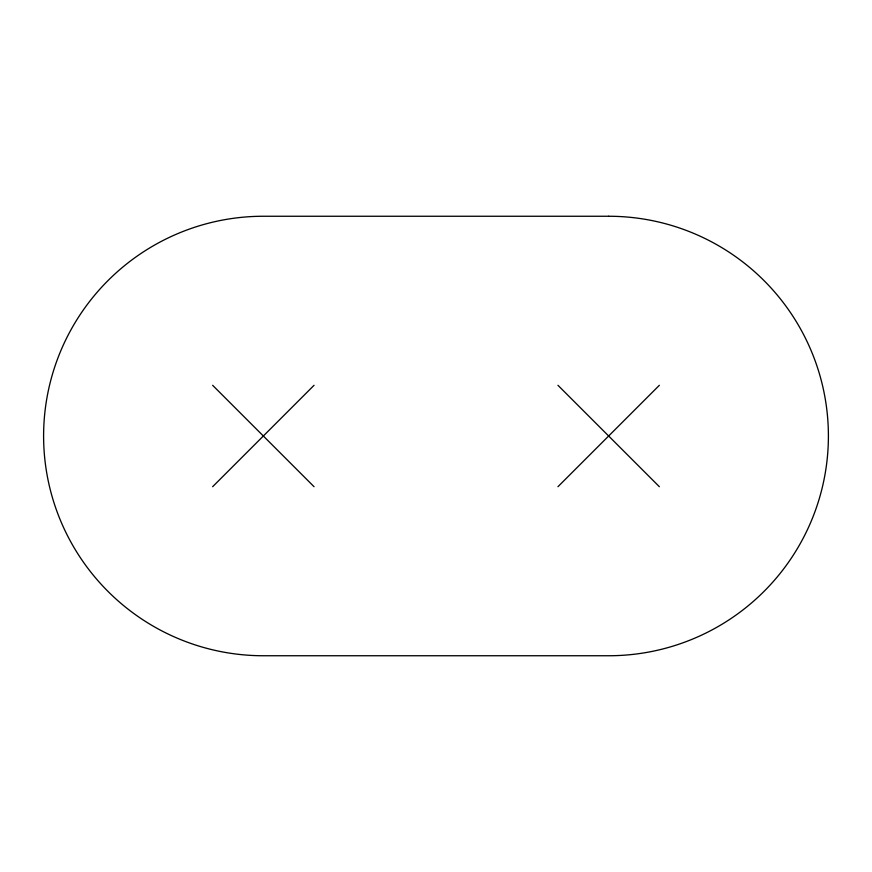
<?xml version="1.0" encoding="UTF-8"?>
<svg xmlns="http://www.w3.org/2000/svg" width="872" height="872" viewBox="0 0 872 872"><rect width="100%" height="100%" fill="white"/><g stroke="black" fill="none" stroke-linecap="round" stroke-linejoin="round"><path stroke-width="1.31" d="M212.637 486.707L314.051 385.293M557.949 486.707L659.363 385.293M557.949 385.293L659.363 486.707M212.637 385.293L314.051 486.707M608.656 216.256L263.344 216.256A219.744 219.744 0 0 0 43.6 436A219.744 219.744 0 0 0 263.344 655.744L608.656 655.744A219.744 219.744 0 0 0 828.4 436A219.744 219.744 0 0 0 608.656 216.256"/></g></svg>
